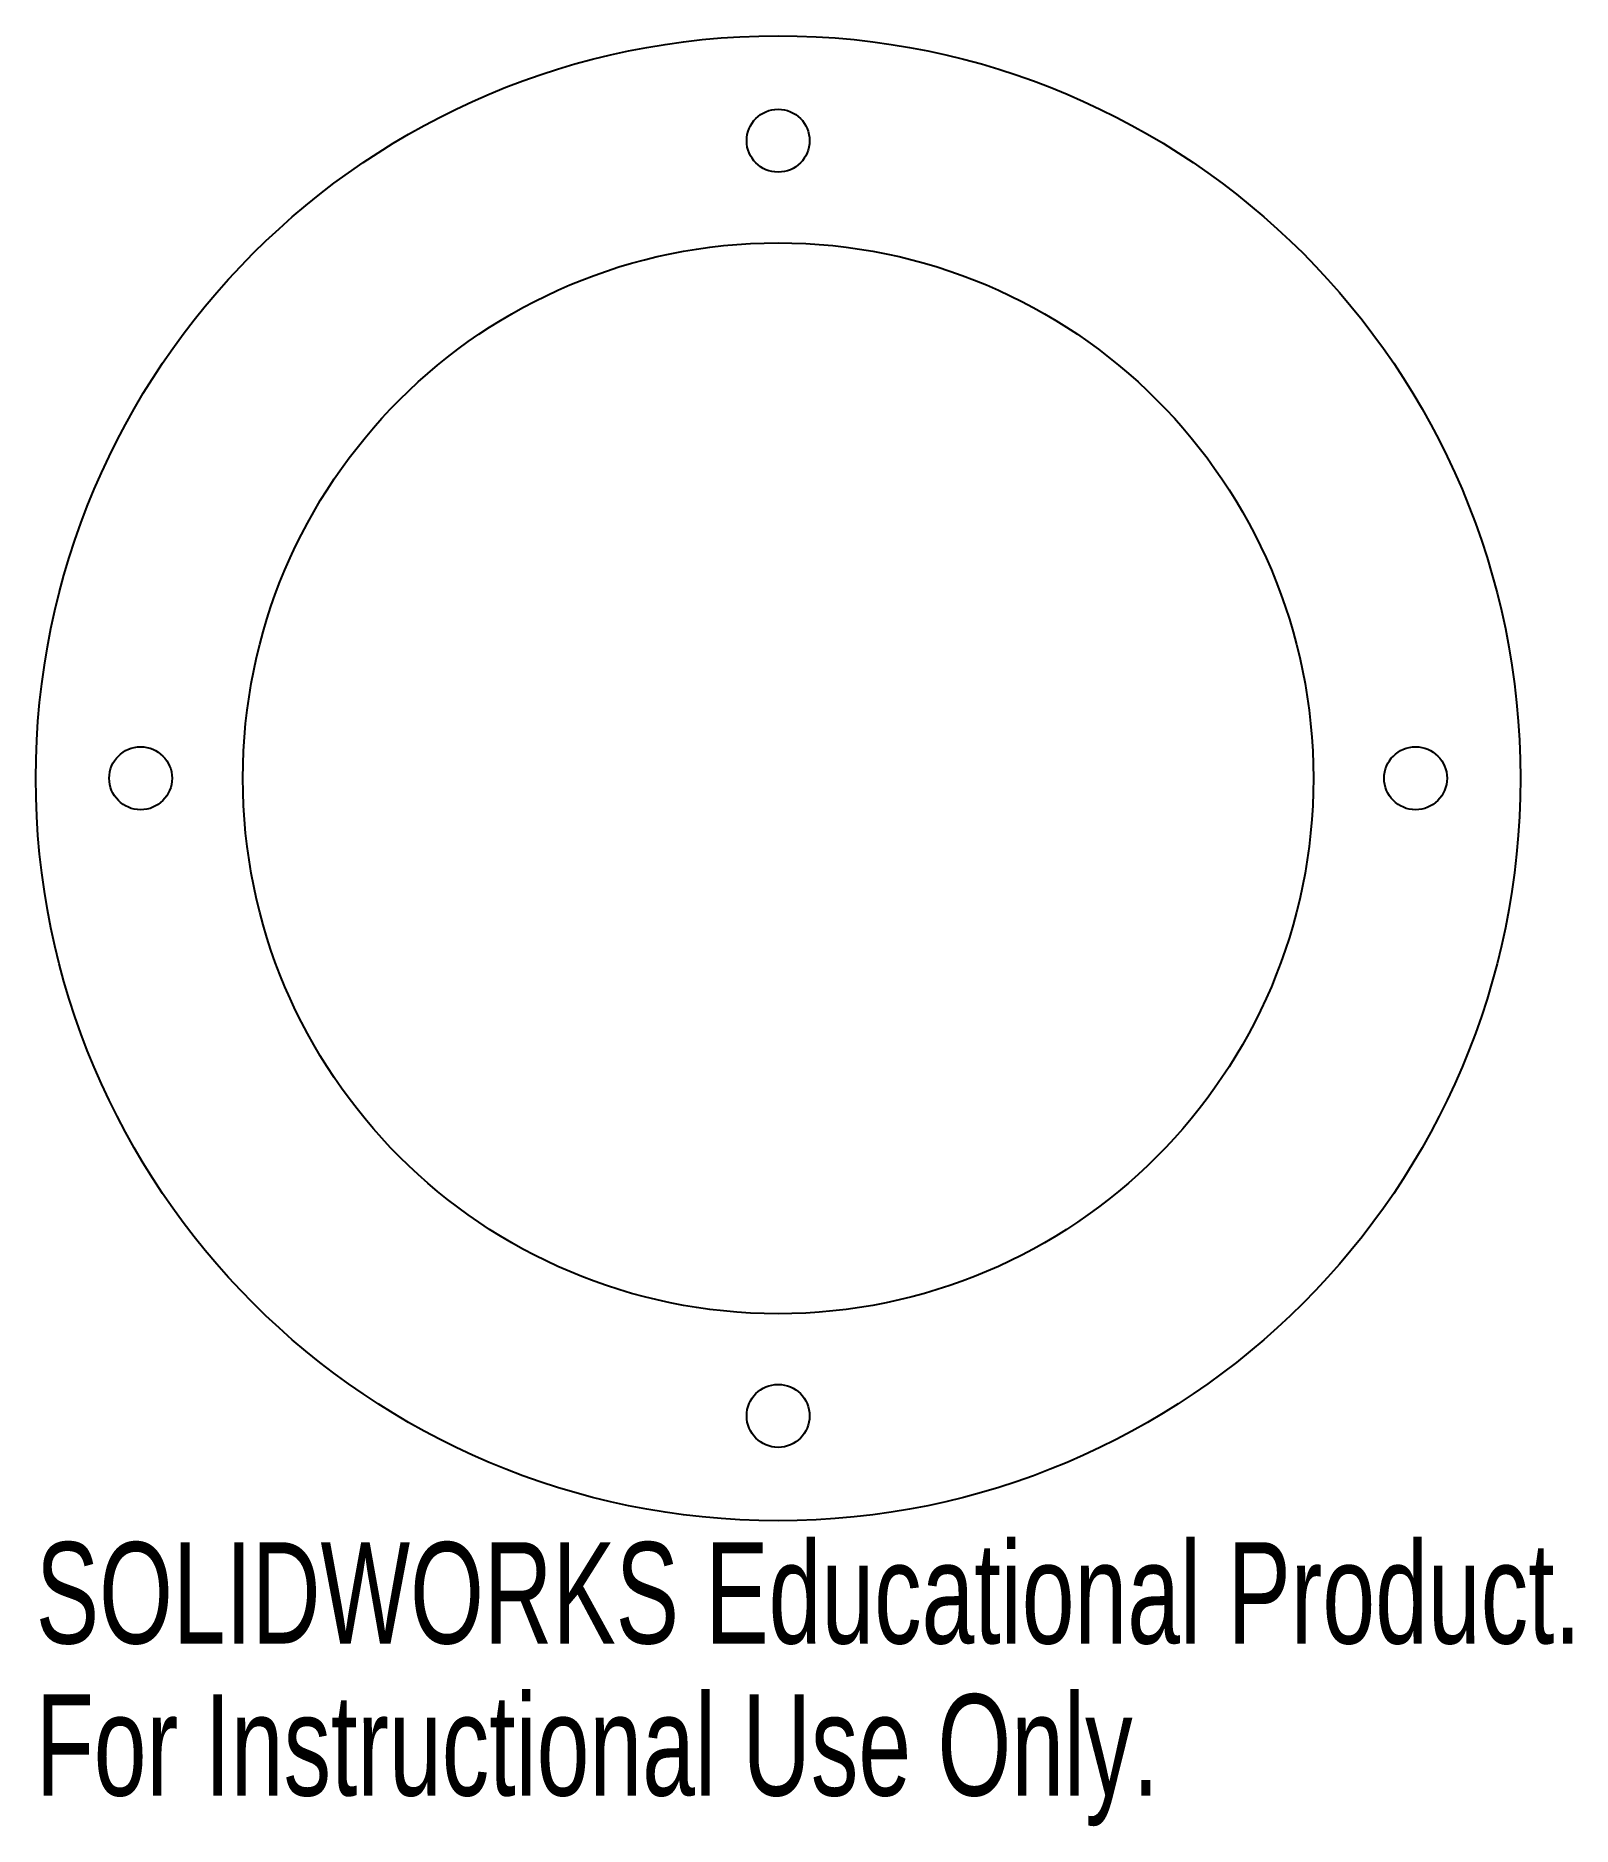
# Model space of a CAD drawing. Header units: millimetres. Extents: x -35.4 to 37.9, y -50 to 35.4.
import ezdxf

# ---------------------------------------------------------------- set-up
doc = ezdxf.new("R2010")
doc.units = ezdxf.units.MM
doc.styles.add('SLDTEXTSTYLE0', font='TXT', dxfattribs={"width": 0.7})

msp = doc.modelspace()

# ---------------------------------------------------------------- linework, layer by layer
at = {"color": 7, "linetype": 'Continuous', "lineweight": 25}
for centre, radius in [((0, 0), 35.4), ((0, 30.4), 1.5), ((0, 0), 25.527), ((-30.4, 0), 1.5), ((30.4, 0), 1.5), ((0, -30.4), 1.5)]:
    msp.add_circle(centre, radius, dxfattribs=at)

# ---------------------------------------------------------------- texts
at = {"color": 7, "linetype": 'Continuous', "char_height": 4.83362, "attachment_point": 1, "style": 'SLDTEXTSTYLE0'}
for s, insert in [('SOLIDWORKS Educational Product.', (-35.4, -36.42)), ('For Instructional Use Only.', (-35.4, -43.67))]:
    msp.add_mtext(s, dxfattribs=dict(at, insert=insert))

doc.saveas('drawing.dxf')
